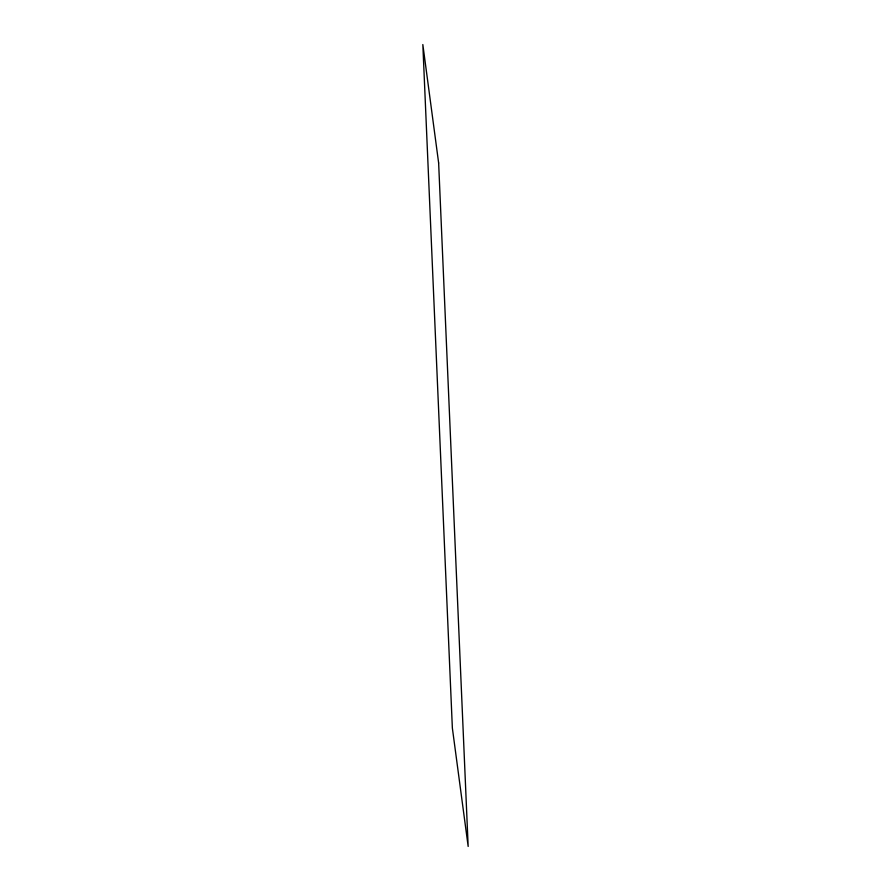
<?xml version="1.0" encoding="UTF-8"?>
<svg xmlns="http://www.w3.org/2000/svg" width="891" height="891" viewBox="0 0 891 891"><rect width="100%" height="100%" fill="white"/><g stroke="black" fill="none" stroke-linecap="round" stroke-linejoin="round"><path stroke-width="1.34" d="M438.639 162.975L422.835 44.55L452.361 728.025L468.165 846.45L438.639 162.975"/></g></svg>
